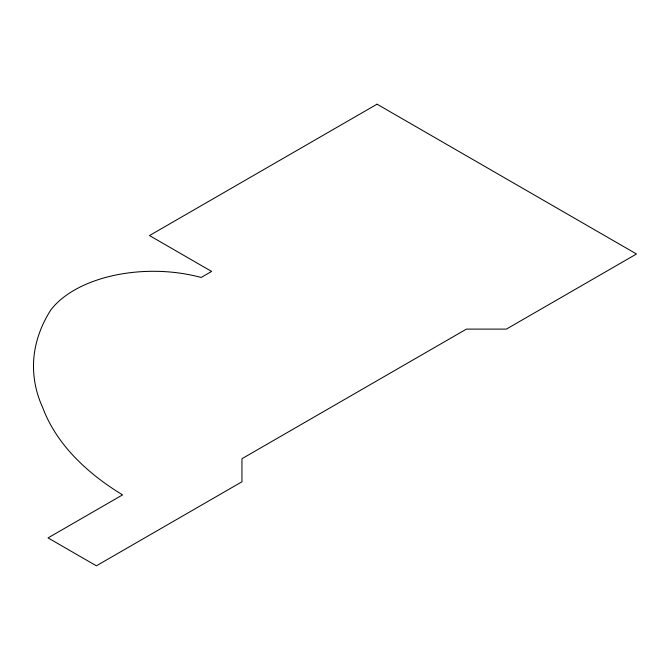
<?xml version="1.0" encoding="UTF-8"?>
<svg xmlns="http://www.w3.org/2000/svg" width="670" height="670" viewBox="0 0 670 670"><rect width="100%" height="100%" fill="white"/><g stroke="black" fill="none" stroke-linecap="round" stroke-linejoin="round"><path stroke-width="1" d="M377.034 104.185L149.485 235.564L211.62 271.434L201.159 277.481A111.999 64.663 0 0 0 50.803 309.967A283.594 163.731 0 0 0 42.897 408.08A313.811 181.176 0 0 0 122.585 494.862L48.039 537.901L96.388 565.815L241.954 481.772L241.954 458.716L466.446 329.104L506.386 329.104L636.5 253.989L377.034 104.185"/></g></svg>
